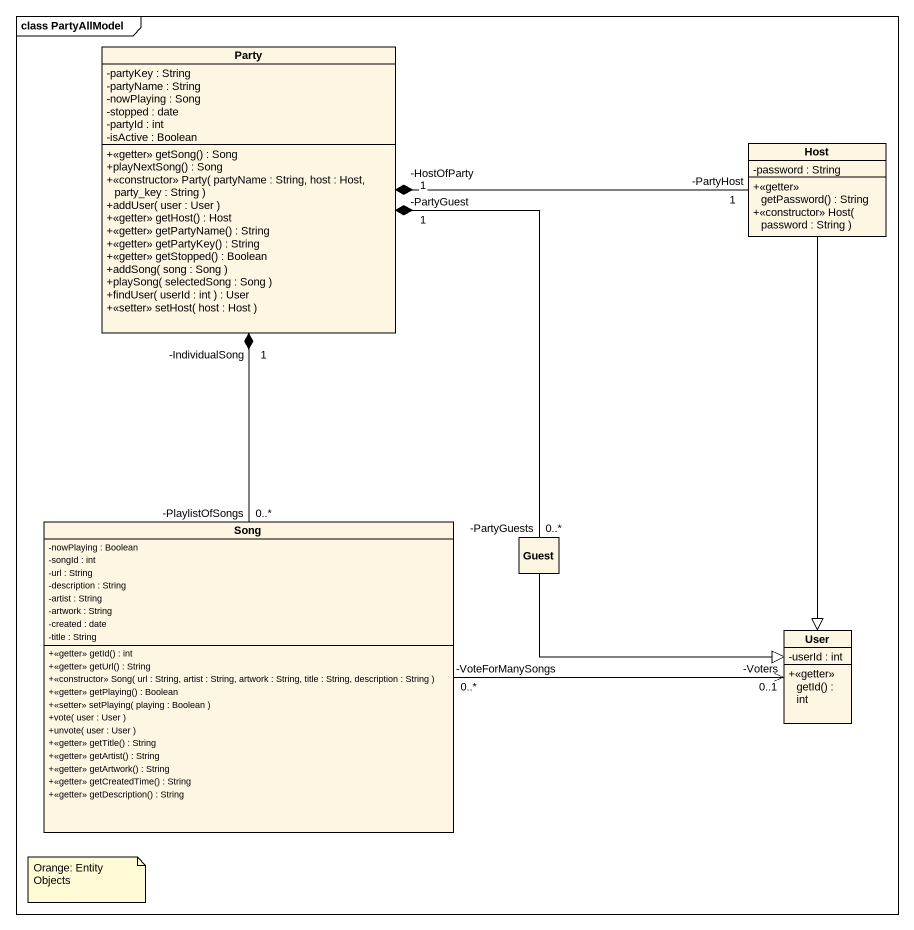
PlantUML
@startuml
mainframe class PartyAllModel
hide circle
hide empty members
skinparam classAttributeIconSize 0
class Party {
  -partyKey : String
  -partyName : String
  -nowPlaying : Song
  -stopped : date
  -partyId : int
  -isActive : Boolean
  +<<getter>> getSong() : Song
  +playNextSong() : Song
  +<<constructor>> Party( partyName : String, host : Host, party_key : String )
  +addUser( user : User )
  +<<getter>> getHost() : Host
  +<<getter>> getPartyName() : String
  +<<getter>> getPartyKey() : String
  +<<getter>> getStopped() : Boolean
  +addSong( song : Song )
  +playSong( selectedSong : Song )
  +findUser( userId : int ) : User
  +<<setter>> setHost( host : Host )
}
class Host {
  -password : String
  +<<getter>> getPassword() : String
  +<<constructor>> Host( password : String )
}
class Song {
  -nowPlaying : Boolean
  -songId : int
  -url : String
  -description : String
  -artist : String
  -artwork : String
  -created : date
  -title : String
  +<<getter>> getId() : int
  +<<getter>> getUrl() : String
  +<<constructor>> Song( url : String, artist : String, artwork : String, title : String, description : String )
  +<<getter>> getPlaying() : Boolean
  +<<setter>> setPlaying( playing : Boolean )
  +vote( user : User )
  +unvote( user : User )
  +<<getter>> getTitle() : String
  +<<getter>> getArtist() : String
  +<<getter>> getArtwork() : String
  +<<getter>> getCreatedTime() : String
  +<<getter>> getDescription() : String
}
class Guest
class User {
  -userId : int
  +<<getter>> getId() : int
}
Party "1\n-HostOfParty" *-right- "1\n-PartyHost" Host
Party "1\n-IndividualSong" *-- "0..*\n-PlaylistOfSongs" Song
Party "1\n-PartyGuest" *-- "0..*\n-PartyGuests" Guest
Host --|> User
Song "0..*\n-VoteForManySongs" -right-> "0..1\n-Voters" User
Guest -right-|> User
note as N1
  Orange: Entity Objects
end note
@enduml
